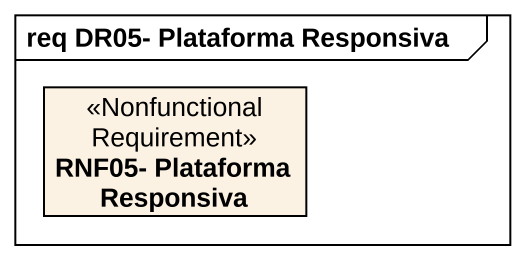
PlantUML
@startuml
mainframe req DR05- Plataforma Responsiva
hide circle
hide empty members
class "RNF05- Plataforma Responsiva" as RNF05_Plataforma_Responsiva <<NonfunctionalRequirement>>
@enduml
